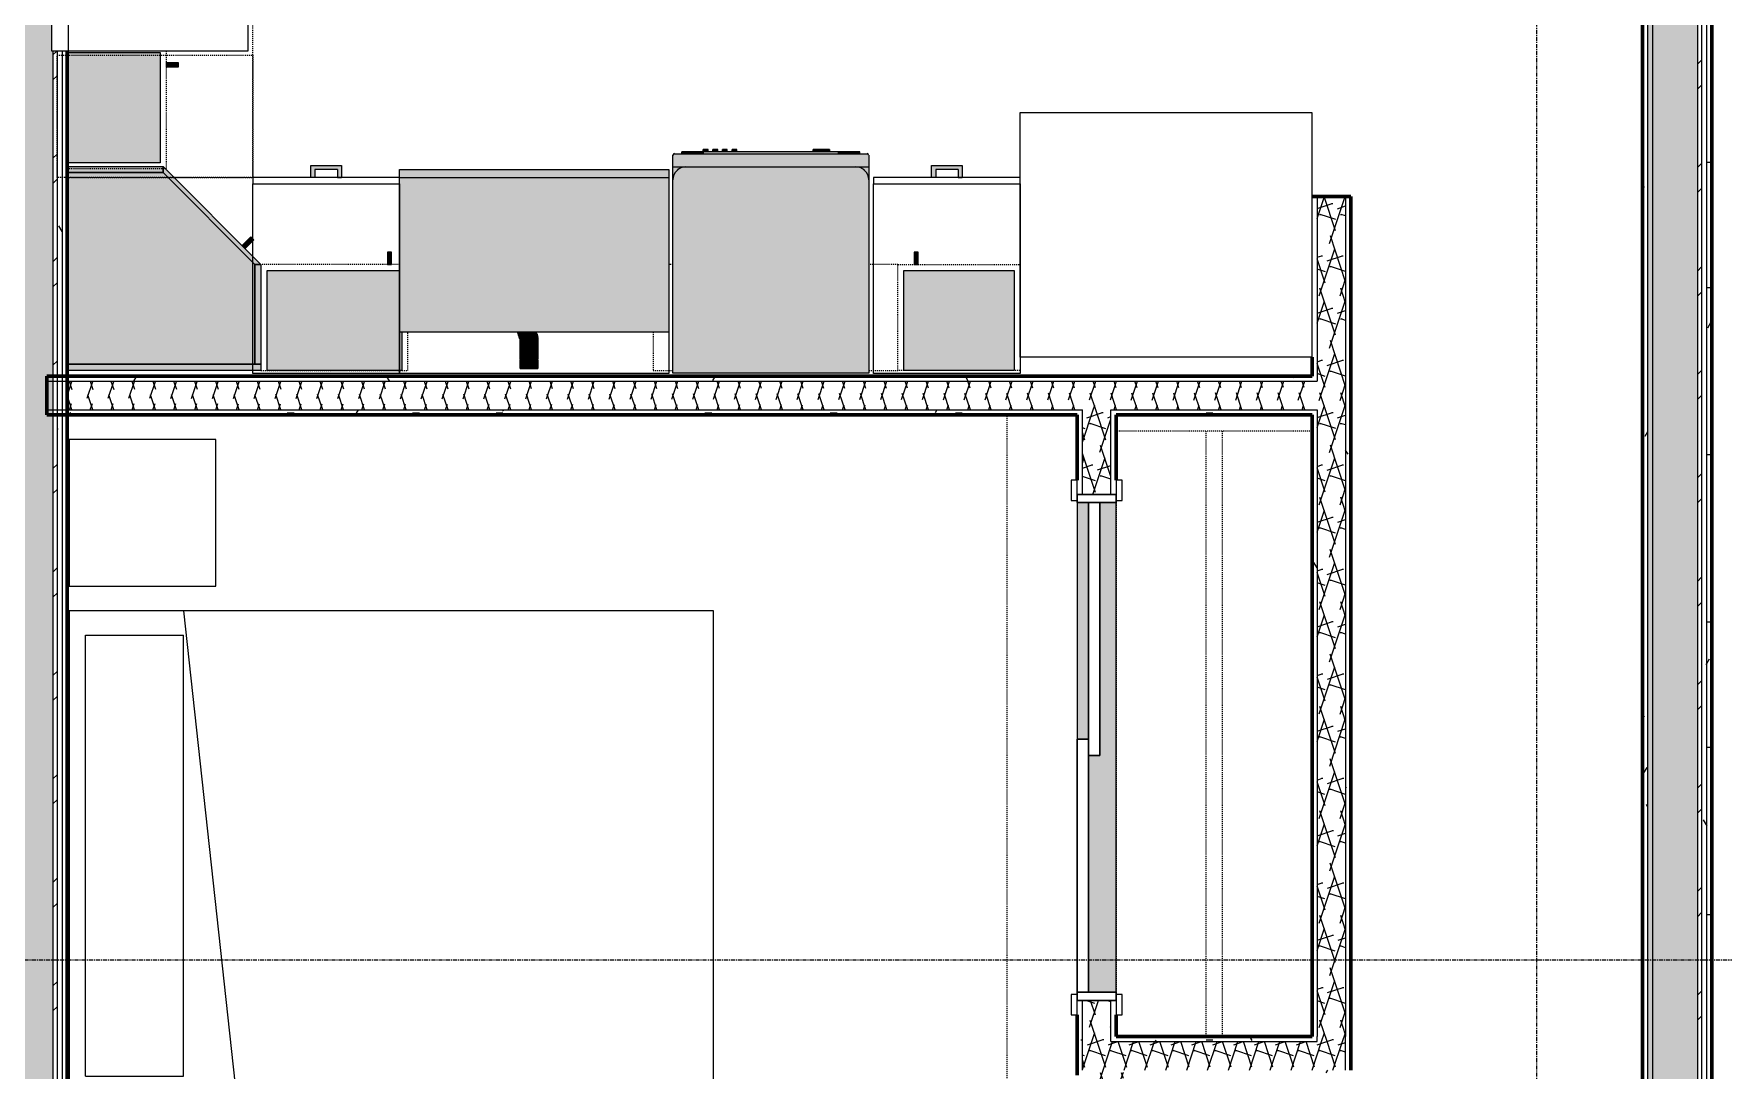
# Model space of a CAD drawing. Header units: inches. Extents: x -4169 to -1846, y 9706 to 12377.
# Drawn here: x -3338.6 to -3131.5, y 11833.7 to 11960.7 of the extents above; entities that cross this region are included whole.
import ezdxf

# ---------------------------------------------------------------- set-up
doc = ezdxf.new("R2010")
doc.units = ezdxf.units.IN
doc.header["$MEASUREMENT"] = 0
doc.linetypes.add('Dash', pattern=[0.25, 0.125, -0.125])
doc.linetypes.add('Grid Line 1_2_', pattern=[0.875, 0.5, -0.125, 0.125, -0.125])
for name, color, linetype, lineweight in [('0-1', 7, 'Continuous', 5), ('0-2', 50, 'Continuous', 18), ('A-DOOR-1', 250, 'Continuous', 9), ('A-DOOR-2', 90, 'Continuous', 30), ('A-DOOR-FRAM-1', 90, 'Continuous', 30), ('A-GENM-1', 11, 'Continuous', 9), ('A-GENM-2', 250, 'Continuous', 9), ('A-WALL', 113, 'Continuous', 18), ('A-WALL-1', 8, 'Continuous', 5), ('A-WALL-4', 10, 'Continuous', 60), ('A-WALL-5', 50, 'Continuous', 18), ('A-WALL-PATT-1', 250, 'Continuous', 9), ('A-WALL-PATT-2', 253, 'Continuous', 9), ('A-WALL-PATT-4', 111, 'Continuous', 9), ('I-FURN-1', 250, 'Continuous', 9), ('I-FURN-HDLN-1', 250, 'Dash', 9), ('I-WALL-2', 2, 'Continuous', 5), ('I-WALL-3', 2, 'Continuous', 60), ('P-SANR-FIXT-2', 250, 'Continuous', 9), ('P-SANR-FIXT-3', 55, 'Continuous', 9), ('Q-CASE', 31, 'Continuous', 9), ('Q-CASE-1', 9, 'Continuous', 9), ('Q-CASE-3', 250, 'Continuous', 9), ('Q-CASE-4', 250, 'Dash', 9), ('Q-CASE-5', 254, 'Continuous', 9), ('Q-CASE-HDLN-1', 250, 'Dash', 9), ('Q-SPCQ-1', 250, 'Continuous', 9), ('Q-SPCQ-2', 55, 'Continuous', 9), ('S-GRID-1', 1, 'Grid Line 1_2_', 9)]:
    doc.layers.add(name, color=color, linetype=linetype, lineweight=lineweight)
pattern_1 = [(161.57, (0.32, 0.32), (-2.560496185, -0.000537386), [0, -18.214, 2.022, 0]), (18.43, (-0.32, 0.32), (-2.560496185, 0.000537386), [0, -18.214, 2.022, 0]), (108.43, (0.32, 0.32), (1.27922091, -6.400876726), [6.07, -14.166]), (71.57, (-0.32, 0.32), (1.27922091, 6.400876726), [6.07, -14.166])]
pattern_2 = [(0, (0, 0), (20.48, 5.12), [0.845, -14.515, 0.845, -14.515, -81.92]), (0, (0, 0), (20.48, 5.12), [-30.72, 0.845, -29.875, 0.845, -14.515, -35.84]), (0, (0, 0), (20.48, 5.12), [-76.8, 0.845, -9.395, 0.845, -24.755]), (120, (7.68, 2.56), (-14.67405, 15.1762003), [0.845, -14.515, 0.845, -14.515, -81.92]), (120, (7.68, 2.56), (-14.67405, 15.1762003), [-30.72, 0.845, -29.875, 0.845, -14.515, -35.84]), (120, (7.68, 2.56), (-14.67405, 15.1762003), [-76.8, 0.845, -9.395, 0.845, -24.755]), (240, (10.24, 12.8), (-5.80595, -20.2962003), [0.845, -14.515, 0.845, -14.515, -81.92]), (240, (10.24, 12.8), (-5.80595, -20.2962003), [-30.72, 0.845, -29.875, 0.845, -14.515, -35.84]), (240, (10.24, 12.8), (-5.80595, -20.2962003), [-76.8, 0.845, -9.395, 0.845, -24.755])]
pattern_3 = [(45, (0, 0), (-6.335677, 6.335677), []), (45, (0, 9.6), (-6.335677, 6.335677), [])]

# ---------------------------------------------------------------- blocks, each defined once
blk = doc.blocks.new('SLIDING - FLUSH - 5-0 x 6-8-2636081-ENLARGED RCP - 2ND FLOOR PLAN')
at = {"layer": 'A-DOOR-1'}
for p, q in [((-30.25, 3), (-32.75, 3)), ((-32.75, 3), (-32.75, 2.25)), ((-32.75, 2.25), (-30.25, 2.25)), ((-30.25, 2.25), (-30.25, 3)), ((32.75, 3), (30.25, 3)), ((30.25, 3), (30.25, 2.25)), ((30.25, 2.25), (32.75, 2.25)), ((32.75, 2.25), (32.75, 3)), ((-30.25, -2.5), (-32.75, -2.5)), ((-32.75, -2.5), (-32.75, -3.25)), ((-32.75, -3.25), (-30.25, -3.25)), ((-30.25, -3.25), (-30.25, -2.5)), ((32.75, -2.5), (30.25, -2.5)), ((30.25, -2.5), (30.25, -3.25)), ((30.25, -3.25), (32.75, -3.25)), ((32.75, -3.25), (32.75, -2.5))]:
    blk.add_line(p, q, dxfattribs=at)
at = {"layer": 'A-DOOR-2'}
for p, q in [((1, 2.25), (-30, 2.25)), ((-30, 2.25), (-30, 0.88)), ((1, 0.88), (1, 2.25)), ((-30, 0.88), (1, 0.88)), ((30, 0.88), (-1, 0.88)), ((-1, 0.88), (-1, -0.5)), ((30, -0.5), (30, 0.88)), ((-1, -0.5), (30, -0.5))]:
    blk.add_line(p, q, dxfattribs=at)
at = {"layer": 'A-DOOR-FRAM-1'}
for p, q in [((-30, 2.25), (-31, 2.25)), ((-31, 2.25), (-31, -2.5)), ((-30, -2.5), (-30, 2.25)), ((30, 2.25), (30, -2.5)), ((31, 2.25), (30, 2.25)), ((31, -2.5), (31, 2.25)), ((-31, -2.5), (-30, -2.5)), ((30, -2.5), (31, -2.5))]:
    blk.add_line(p, q, dxfattribs=at)
blk = doc.blocks.new('Refrigerator_-_Side-by-Side_6047 - 36_ X 30_-1372843-ENLARGED RCP - 2ND FLOOR PLAN')
at = {"layer": 'Q-SPCQ-1'}
for p, q in [((-17.88, 15.58), (17.87, 15.58)), ((-17.88, -14.42), (-17.88, 15.58)), ((17.87, 15.58), (17.87, -14.42)), ((17.87, -14.42), (-17.88, -14.42))]:
    blk.add_line(p, q, dxfattribs=at)
blk = doc.blocks.new('Range - 24_ x 30_-2553768-ENLARGED RCP - 2ND FLOOR PLAN')
at = {"layer": 'Q-SPCQ-1'}
for p, q in [((0, 0), (30, 0)), ((0, -24), (0, 0)), ((30, 0), (30, -24)), ((0, -22), (30, -22)), ((30, -24), (0, -24))]:
    blk.add_line(p, q, dxfattribs=at)
for centre, radius, start, end in [((6.5, -6), 3.5, 360, 180), ((23.5, -6), 3, 0, 180), ((6.5, -6), 3.5, 180, 0), ((23.5, -6), 3, 180, 0), ((6.5, -16), 4.5, 0, 180), ((23.5, -16), 3, 360, 180), ((6.5, -16), 4.5, 180, 0), ((23.5, -16), 3, 180, 0)]:
    blk.add_arc(centre, radius, start, end, dxfattribs=at)
blk = doc.blocks.new('Dishwasher_15404 - 34_ counter-V24-ENLARGED RCP - 2ND FLOOR PLAN')
at = {"layer": 'Q-SPCQ-2'}
for points in [[(0, 24), (0, 0), (23.68, 0), (24.08, 0.05), (24.46, 0.21), (24.83, 0.52), (25.04, 0.79), (25.2, 1.17), (25.25, 1.57), (25.25, 22.43), (25.17, 22.9), (24.98, 23.29), (24.74, 23.58), (24.46, 23.79), (24.08, 23.95), (23.68, 24), (19.12, 24)], [(25.25, 0), (26.73, 0.01), (26.82, 0.06), (26.87, 0.2), (26.85, 23.86), (26.82, 23.94), (26.68, 24), (25.25, 24), (25.25, 0.04)], [(26.87, 21.39), (27.12, 21.39), (27.12, 22.91), (26.87, 22.91)], [(26.87, 21.39), (26.87, 20.19), (27.12, 20.19), (27.12, 21.39)], [(26.87, 3.81), (27.12, 3.81), (27.12, 20.19), (26.87, 20.19), (26.87, 8.48)], [(27.12, 20.28), (27.12, 19.69), (27.37, 19.69), (27.37, 20.28)], [(27.12, 18.51), (27.37, 18.51), (27.37, 19.1), (27.12, 19.1)], [(27.12, 17.33), (27.37, 17.33), (27.37, 17.92), (27.12, 17.92)], [(27.12, 16.15), (27.37, 16.15), (27.37, 16.74), (27.12, 16.74)], [(27.12, 5.81), (27.37, 5.81), (27.37, 6.79), (27.12, 6.79), (27.12, 6.06)], [(27.12, 5.55), (27.12, 4.82), (27.37, 4.82), (27.37, 5.81), (27.12, 5.81)], [(26.87, 3.56), (26.87, 2.61), (27.12, 2.61), (27.12, 3.81), (26.87, 3.81)], [(26.87, 1.09), (27.12, 1.09), (27.12, 2.61), (26.87, 2.61)]]:
    blk.add_hatch(color=256, dxfattribs=at).paths.add_polyline_path(points, flags=0)
h = blk.add_hatch(color=256, dxfattribs=at)
h.paths.add_polyline_path([(23.68, 0), (25.25, 0), (25.25, 1.57), (25.2, 1.17), (24.96, 0.67), (24.74, 0.42), (24.46, 0.21), (23.98, 0.04)], flags=0)
h.paths.add_polyline_path([(23.68, 24), (24.08, 23.95), (24.46, 23.79), (24.83, 23.48), (25.04, 23.21), (25.22, 22.75), (25.25, 22.69), (25.25, 24), (23.95, 24)], flags=0)
h = blk.add_hatch(color=256, dxfattribs=at)
h.paths.add_polyline_path([(25.07, 0.85), (25.12, 0.95), (25.08, 0.9)], flags=0)
h.paths.add_polyline_path([(25.2, 1.2), (25.22, 1.25), (25.2, 1.23)], flags=0)
at = {"layer": 'Q-SPCQ-1'}
for p, q in [((0, 24), (23.68, 24)), ((0, 0), (0, 24)), ((23.68, 24), (25.25, 24)), ((25.25, 24), (26.68, 24)), ((25.25, 24), (25.25, 22.43)), ((26.87, 23.8), (26.87, 0.2)), ((26.87, 22.91), (27.12, 22.91)), ((27.12, 21.39), (27.12, 22.91)), ((25.25, 22.43), (25.25, 1.57)), ((27.12, 20.19), (27.12, 21.39)), ((27.12, 20.28), (27.37, 20.28)), ((27.12, 3.81), (27.12, 20.19)), ((27.12, 19.69), (27.37, 19.69)), ((27.12, 19.1), (27.37, 19.1)), ((27.37, 19.69), (27.37, 20.28)), ((27.37, 18.51), (27.37, 19.1)), ((27.12, 18.51), (27.37, 18.51)), ((27.12, 17.92), (27.37, 17.92)), ((27.12, 17.33), (27.37, 17.33)), ((27.12, 16.74), (27.37, 16.74)), ((27.37, 17.33), (27.37, 17.92)), ((27.37, 16.15), (27.37, 16.74)), ((27.12, 16.15), (27.37, 16.15)), ((27.12, 6.79), (27.37, 6.79)), ((27.37, 5.81), (27.37, 6.79)), ((27.37, 4.82), (27.12, 4.82)), ((27.37, 4.82), (27.37, 5.81)), ((27.12, 2.61), (27.12, 3.81)), ((27.12, 1.09), (27.12, 2.61)), ((23.68, 0), (0, 0)), ((25.25, 1.57), (25.25, 0)), ((26.87, 1.09), (27.12, 1.09)), ((25.25, 0), (23.68, 0)), ((26.68, 0), (25.25, 0))]:
    blk.add_line(p, q, dxfattribs=at)
for centre, radius, start, end in [((23.68, 22.43), 1.57, 360, 90), ((23.68, 22.43), 1.57, 32.077, 42.3359), ((23.68, 22.43), 1.57, 17.8182, 27.5266), ((23.68, 22.43), 1.57, 360, 13.6425), ((26.68, 23.8), 0.197, 360, 90), ((23.68, 1.57), 1.57, 270, 360), ((23.68, 1.57), 1.57, 317.6641, 327.923), ((23.68, 1.57), 1.57, 332.4734, 342.1818), ((23.68, 1.57), 1.57, 346.3575, 360), ((26.68, 0.2), 0.197, 270, 360), ((26.68, 0.2), 0.197, 285, 300), ((26.68, 0.2), 0.197, 315, 345)]:
    blk.add_arc(centre, radius, start, end, dxfattribs=at)
blk = doc.blocks.new('OD_CW_Countertop - OD_CW_Countertop-2380624-ENLARGED RCP - 2ND FLOOR PLAN')
at = {"layer": 'Q-CASE-HDLN-1'}
for p, q in [((0.74, 22.75), (0.74, 0)), ((0.74, 0), (56.86, 0)), ((57.36, 0), (60.11, 0)), ((60.61, 0), (79.36, 0)), ((79.86, 0), (82.61, 0)), ((83.11, 0), (100.36, 0)), ((100.86, 0), (103.61, 0)), ((104.11, 0), (119.86, 0)), ((120.36, 0), (123.11, 0)), ((123.61, 0), (131.08, 0))]:
    blk.add_line(p, q, dxfattribs=at)
blk = doc.blocks.new('OD_CW_Closet - OD_CW_Closet-2508933-ENLARGED RCP - 2ND FLOOR PLAN')
at = {"layer": 'Q-CASE-HDLN-1'}
for p, q in [((0.74, 24), (0.74, 0)), ((0.74, 13), (74.9, 13)), ((0.74, 11), (74.9, 11)), ((0.74, 0), (6.74, 0)), ((9.24, 0), (69.74, 0)), ((72.24, 0), (74.9, 0))]:
    blk.add_line(p, q, dxfattribs=at)
blk = doc.blocks.new('Bed-Standard - Queen 60_ x 79_-1242961-ENLARGED RCP - 2ND FLOOR PLAN')
at = {"layer": 'I-FURN-1'}
for p, q in [((40.69, 37.7), (-19.31, 37.7)), ((-19.31, 37.7), (-19.31, -41.3)), ((40.69, -41.3), (40.69, 37.7)), ((-16.31, 35.7), (-16.31, 23.7)), ((-16.31, 35.7), (37.69, 35.7)), ((37.69, 35.7), (37.69, 23.7)), ((40.69, 23.7), (-19.31, 17.13)), ((-16.31, 23.7), (37.69, 23.7)), ((-19.31, -41.3), (40.69, -41.3))]:
    blk.add_line(p, q, dxfattribs=at)
at = {"layer": 'I-FURN-HDLN-1'}
for p, q in [((-55.31, 37.7), (-55.31, -77.3)), ((64.69, -77.3), (64.69, 37.7)), ((-55.31, -77.3), (64.69, -77.3))]:
    blk.add_line(p, q, dxfattribs=at)
blk = doc.blocks.new('Table-Night Stand - 18_ x 18_ x 24_-1352623-ENLARGED RCP - 2ND FLOOR PLAN')
at = {"layer": 'I-FURN-1'}
for p, q in [((18.15, 18), (0.15, 18)), ((0.15, 18), (0.15, 0)), ((18.15, 0), (18.15, 18)), ((0.15, 0), (18.15, 0))]:
    blk.add_line(p, q, dxfattribs=at)
blk = doc.blocks.new('Base Cabinet-Single Door - 15_-2378245-ENLARGED RCP - 2ND FLOOR PLAN')
at = {"layer": 'Q-CASE-4'}
for p, q in [((-6.76, -24), (-6.76, 0)), ((-6.76, 0), (8.24, 0)), ((8.24, 0), (8.24, -24)), ((8.24, -24), (-6.76, -24))]:
    blk.add_line(p, q, dxfattribs=at)
blk = doc.blocks.new('Base Cabinet 4 Drawer 254 - Base Cabinet 4 Drawer 254 18_-2556185-ENLARGED RCP - 2ND FLOOR PLAN')
at = {"layer": 'Q-CASE-5'}
blk.add_hatch(color=256, dxfattribs=at).paths.add_polyline_path([(2.61, -25.5), (2.61, -24), (2.11, -24), (2.11, -25), (-0.64, -25), (-0.64, -24), (-1.14, -24), (-1.14, -25.5)], flags=0)
at = {"layer": 'Q-CASE-3'}
for p, q in [((-8.26, -23.25), (-8.26, 0)), ((-8.26, 0), (9.74, 0)), ((9.74, 0), (9.74, -23.25)), ((-8.26, -23.25), (-8.26, -24)), ((9.74, -23.25), (-8.26, -23.25)), ((-8.26, -24), (9.74, -24)), ((-0.64, -24), (-1.14, -24)), ((-1.14, -25.5), (-1.14, -24)), ((-0.64, -25), (-0.64, -24)), ((2.11, -25), (2.11, -24)), ((2.11, -24), (2.61, -24)), ((2.61, -24), (2.61, -25.5)), ((9.74, -24), (9.74, -23.25)), ((2.61, -25.5), (-1.14, -25.5)), ((-0.64, -25), (2.11, -25))]:
    blk.add_line(p, q, dxfattribs=at)
blk = doc.blocks.new('Vanity Cabinet-Double Door - 33_-2164608-ENLARGED RCP - 2ND FLOOR PLAN')
at = {"layer": 'Q-CASE-3'}
for p, q in [((-15.76, -24), (-15.76, 0)), ((-15.76, 0), (17.24, 0)), ((17.24, 0), (17.24, -24)), ((17.24, -24), (-15.76, -24))]:
    blk.add_line(p, q, dxfattribs=at)
blk = doc.blocks.new('Base Cabinet 3 Drawer 230 - Base Cabinet 3 Drawer 230 18_-2554959-ENLARGED RCP - 2ND FLOOR PLAN')
at = {"layer": 'Q-CASE-5'}
blk.add_hatch(color=256, dxfattribs=at).paths.add_polyline_path([(-1.14, -24), (-1.14, -25.5), (2.61, -25.5), (2.61, -24), (2.11, -24), (2.11, -25), (-0.64, -25), (-0.64, -24)], flags=0)
at = {"layer": 'Q-CASE-3'}
for p, q in [((-8.26, -23.25), (-8.26, 0)), ((-8.26, 0), (9.74, 0)), ((9.74, 0), (9.74, -23.25)), ((-8.26, -23.25), (-8.26, -24)), ((9.74, -23.25), (-8.26, -23.25)), ((-8.26, -24), (9.74, -24)), ((-0.64, -24), (-1.14, -24)), ((-1.14, -25.5), (-1.14, -24)), ((-0.64, -25), (-0.64, -24)), ((2.11, -25), (2.11, -24)), ((2.11, -24), (2.61, -24)), ((2.61, -24), (2.61, -25.5)), ((9.74, -24), (9.74, -23.25)), ((2.61, -25.5), (-1.14, -25.5)), ((-0.64, -25), (2.11, -25))]:
    blk.add_line(p, q, dxfattribs=at)
blk = doc.blocks.new('308 - 308 x 24_-2590480-ENLARGED RCP - 2ND FLOOR PLAN')
at = {"layer": 'Q-CASE'}
blk.add_hatch(color=256, dxfattribs=at).paths.add_polyline_path([(0, -25.19), (0, -24.44), (-11.25, -13.19), (-12, -13.19), (-0.75, -24.44)], flags=0)
at = {"layer": 'Q-CASE-1'}
for points in [[(-6.17, -0.94), (11.75, -0.94), (11.75, -0.19), (-12, -0.19), (-12, -0.94), (-11.25, -0.94)], [(-11.25, -13.19), (-11.25, -0.94), (-12, -0.94), (-12, -13.19)], [(0, -24.44), (11.75, -24.44), (11.75, -0.94), (-11.25, -0.94), (-11.25, -13.19), (-6.17, -18.27)], [(0.75, -25.19), (11.75, -25.19), (11.75, -24.44), (0, -24.44), (0, -25.19), (0.38, -25.19)]]:
    blk.add_hatch(color=256, dxfattribs=at).paths.add_polyline_path(points, flags=0)
at = {"layer": 'Q-CASE-5'}
blk.add_hatch(color=256, dxfattribs=at).paths.add_polyline_path([(-10.76, -16.55), (-9.7, -15.49), (-10.05, -15.14), (-11.11, -16.2)], flags=0)
at = {"layer": 'Q-CASE'}
for p, q in [((0, -25.19), (-12, -13.19)), ((-12, -13.19), (-11.25, -13.19)), ((-11.25, -13.19), (0, -24.44)), ((0, -24.44), (0, -25.19))]:
    blk.add_line(p, q, dxfattribs=at)
at = {"layer": 'Q-CASE-3'}
for p, q in [((-12, -0.94), (-12, -0.19)), ((-12, -0.19), (11.75, -0.19)), ((-12, -13.19), (-12, -0.94)), ((-12, -0.94), (-11.25, -0.94)), ((11.75, -0.94), (-12, -0.94)), ((-11.25, -13.19), (-11.25, -0.94)), ((-11.25, -0.94), (11.75, -0.94)), ((-11.25, -0.94), (-11.25, -13.19)), ((-11.25, -13.19), (-12, -13.19)), ((0, -24.44), (-11.25, -13.19)), ((-10.05, -15.14), (-11.11, -16.2)), ((-11.11, -16.2), (-10.76, -16.55)), ((-10.76, -16.55), (-9.7, -15.49)), ((11.75, -24.44), (0, -24.44)), ((0, -25.19), (0, -24.44)), ((0, -24.44), (11.75, -24.44)), ((11.75, -25.19), (0, -25.19))]:
    blk.add_line(p, q, dxfattribs=at)
blk = doc.blocks.new('300 Series Wall Hung Cabinet_302 - 30_ X 24_-V22-ENLARGED RCP - 2ND FLOOR PLAN')
at = {"layer": 'Q-CASE-4'}
for p, q in [((-11.43, -0.19), (-15, -0.19)), ((-15, -0.19), (-15, -13.19)), ((15, -0.19), (12.57, -0.19)), ((15, -4.87), (15, -0.19)), ((-15, -13.19), (-11.43, -13.19)), ((12.57, -13.19), (13.07, -13.19))]:
    blk.add_line(p, q, dxfattribs=at)
blk = doc.blocks.new('300 Series Wall Hung Cabinet_301 - 18_ x 24_-2590482-ENLARGED RCP - 2ND FLOOR PLAN')
at = {"layer": 'Q-CASE-1'}
for points in [[(8.25, -12.44), (8.25, -0.19), (-8.25, -0.19), (-8.25, -4.87), (-8, -4.87), (-8, -12.44)], [(-6.51, -14.69), (-6.51, -13.19), (-7, -13.19), (-7, -14.69)]]:
    blk.add_hatch(color=256, dxfattribs=at).paths.add_polyline_path(points, flags=0)
at = {"layer": 'Q-CASE-3'}
for p, q in [((-8.25, -4.87), (-8.25, -0.19)), ((-8.25, -0.19), (8.25, -0.19)), ((8.25, -0.19), (8.25, -12.44)), ((8.25, -12.44), (-8, -12.44)), ((-6.51, -13.19), (-7, -13.19)), ((-7, -13.19), (-7, -14.69)), ((-6.51, -14.69), (-6.51, -13.19)), ((-7, -14.69), (-6.51, -14.69))]:
    blk.add_line(p, q, dxfattribs=at)
at = {"layer": 'Q-CASE-4'}
for p, q in [((9, -0.19), (-9, -0.19)), ((-9, -0.19), (-9, -4.87)), ((9, -13.19), (9, -0.19)), ((-8, -13.19), (9, -13.19))]:
    blk.add_line(p, q, dxfattribs=at)
blk = doc.blocks.new('300 Series Wall Hung Cabinet_301 - 15_ x 24_-2590483-ENLARGED RCP - 2ND FLOOR PLAN')
at = {"layer": 'Q-CASE-1'}
for points in [[(-5.5, 13.19), (-5.01, 13.19), (-5.01, 14.69), (-5.5, 14.69)], [(-6.75, 1.06), (6.75, 1.06), (6.75, 12.44), (-6.75, 12.44)]]:
    blk.add_hatch(color=256, dxfattribs=at).paths.add_polyline_path(points, flags=0)
at = {"layer": 'Q-CASE-3'}
for p, q in [((-5.01, 14.69), (-5.5, 14.69)), ((-5.5, 14.69), (-5.5, 13.19)), ((-5.01, 13.19), (-5.01, 14.69)), ((-6.75, 1.06), (-6.75, 12.44)), ((-6.75, 12.44), (6.75, 12.44)), ((-5.5, 13.19), (-5.01, 13.19)), ((6.75, 12.44), (6.75, 1.06))]:
    blk.add_line(p, q, dxfattribs=at)
at = {"layer": 'Q-CASE-4'}
for p, q in [((-6.94, 13.19), (7.5, 13.19)), ((7.5, 13.19), (7.5, 1.06))]:
    blk.add_line(p, q, dxfattribs=at)
blk = doc.blocks.new('kitchen_faucet_14143 - kitchen_faucet_14143-V45-ENLARGED RCP - 2ND FLOOR PLAN')
at = {"layer": 'A-GENM-1'}
for points in [[(1.08, 0), (1.05, 0.28), (0.94, 0.54), (0.77, 0.77), (0.54, 0.94), (0.28, 1.05), (-0.05, 1.08), (-0.28, 1.05), (-0.54, 0.94), (-0.83, 0.68), (-0.97, 0.46), (-1.01, 0.3), (-0.98, -0.44), (-0.89, -0.6), (-0.68, -0.83), (-0.54, -0.94), (-0.2, -1.06), (0, -1.08), (0.28, -1.05), (0.58, -0.91), (0.77, -0.77), (0.94, -0.54), (1.05, -0.28), (1.07, -0.07)], [(-0.41, 1.03), (-0.47, 1), (-0.95, 0.59), (-0.93, 0.62), (-0.88, 0.66), (-0.41, 1.03)], [(-0.36, 1.03), (-0.37, 1.03), (-0.36, 1.03)], [(-0.33, 1.03), (-0.36, 1.03), (-0.34, 1.03)], [(2.26, 0.54), (2.26, 1.08), (0, 1.08), (0.32, 1.03), (0.6, 0.89), (0.83, 0.68), (0.97, 0.46), (1.05, 0.28), (1.07, -0.07), (1.05, -0.28), (0.87, -0.63), (0.7, -0.82), (0.49, -0.96), (0.25, -1.05), (0.19, -1.08), (2.26, -1.08), (2.26, 0.28)], [(2.34, 1.02), (2.26, 1.01), (2.26, -1.02), (2.34, -1.02), (2.34, 0.99)], [(3.44, 0.77), (3.44, 1.08), (2.34, 1.08), (2.34, -1.08), (3.44, -1.08), (3.44, 0.54)], [(-0.52, -1.03), (-0.72, -0.9), (-0.84, -0.79), (-1.01, -0.64), (-0.99, -0.78), (-0.65, -1.03), (-0.52, -1.03)], [(-0.21, -1.05), (-0.6, -1.03), (-0.93, -1.02), (-1.01, -0.96), (-0.98, -1.21), (-0.39, -1.21), (-0.24, -1.08)], [(-0.53, -1.21), (-1.01, -1.22), (-0.98, -1.33), (-0.67, -1.33), (-0.6, -1.27)], [(-0.79, -0.96), (-0.83, -0.91), (-0.99, -0.82), (-0.92, -0.88), (-0.8, -0.96)], [(-0.75, -0.98), (-0.86, -0.92), (-0.9, -0.92), (-0.97, -0.99), (-0.9, -1.02), (-0.77, -1.01), (-0.76, -0.99)], [(-0.8, -0.75), (-0.95, -0.62), (-0.92, -0.66), (-0.81, -0.75)], [(-0.89, -0.9), (-0.91, -0.89), (-0.9, -0.92)], [(-0.63, -0.96), (-0.68, -0.9), (-0.82, -0.82), (-0.71, -0.9), (-0.63, -0.96)], [(-0.57, -0.96), (-0.6, -0.93), (-0.77, -0.79), (-0.61, -0.94), (-0.58, -0.96)], [(-0.55, -0.96), (-0.61, -0.9), (-0.73, -0.81), (-0.56, -0.96), (-0.55, -0.96)]]:
    blk.add_hatch(color=256, dxfattribs=at).paths.add_polyline_path(points, flags=0)
h = blk.add_hatch(color=256, dxfattribs=at)
h.paths.add_polyline_path([(-0.8, 0.82), (-0.7, 0.88), (-0.79, 0.82)], flags=0)
h.paths.add_polyline_path([(-0.52, 1.03), (-0.68, 1.03), (-1.01, 0.76), (-0.99, 0.64), (-0.52, 1.03)], flags=0)
h = blk.add_hatch(color=256, dxfattribs=at)
h.paths.add_polyline_path([(-0.74, 0.82), (-0.67, 0.87), (-0.73, 0.83)], flags=0)
h.paths.add_polyline_path([(-0.46, 1.03), (-0.54, 1.01), (-1.01, 0.59), (-0.96, 0.61), (-0.92, 0.66), (-0.47, 1.02)], flags=0)
h = blk.add_hatch(color=256, dxfattribs=at)
h.paths.add_polyline_path([(-0.9, 0.85), (-0.95, 0.83), (-0.92, 0.84)], flags=0)
h.paths.add_polyline_path([(-0.93, 0.85), (-1.01, 0.83), (-0.98, 0.8), (-0.93, 0.85)], flags=0)
h = blk.add_hatch(color=256, dxfattribs=at)
h.paths.add_polyline_path([(-0.9, 0.59), (-1.01, 0.57), (-0.98, 0.43), (-0.91, 0.57)], flags=0)
h.paths.add_polyline_path([(-0.9, -0.59), (-0.98, -0.44), (-1.01, -0.44), (-0.99, -0.59), (-0.93, -0.59)], flags=0)
h = blk.add_hatch(color=256, dxfattribs=at)
h.paths.add_polyline_path([(-0.44, 1.03), (-0.49, 1.01), (-0.44, 1.03)], flags=0)
h.paths.add_polyline_path([(-0.72, 0.82), (-0.96, 0.59), (-0.94, 0.62), (-0.92, 0.65), (-0.74, 0.8)], flags=0)
h = blk.add_hatch(color=256, dxfattribs=at)
h.paths.add_polyline_path([(-0.37, 1.03), (-0.43, 1.01), (-0.38, 1.03)], flags=0)
h.paths.add_polyline_path([(-0.78, 0.74), (-0.93, 0.59), (-0.89, 0.61), (-0.87, 0.65), (-0.8, 0.72)], flags=0)
h = blk.add_hatch(color=256, dxfattribs=at)
h.paths.add_polyline_path([(-0.46, -1.03), (-0.66, -0.91), (-0.47, -1.03)], flags=0)
h.paths.add_polyline_path([(-0.75, -0.84), (-1, -0.59), (-1, -0.62), (-0.97, -0.66), (-0.76, -0.83)], flags=0)
h = blk.add_hatch(color=256, dxfattribs=at)
h.paths.add_polyline_path([(-0.41, -1.03), (-0.52, -0.95), (-0.49, -0.99), (-0.42, -1.03)], flags=0)
h.paths.add_polyline_path([(-0.76, -0.78), (-0.94, -0.62), (-0.9, -0.66), (-0.77, -0.76)], flags=0)
h = blk.add_hatch(color=256, dxfattribs=at)
h.paths.add_polyline_path([(-0.37, -1.03), (-0.43, -1.01), (-0.37, -1.03)], flags=0)
h.paths.add_polyline_path([(-0.78, -0.74), (-0.93, -0.6), (-0.88, -0.66), (-0.79, -0.74)], flags=0)
at = {"layer": 'A-GENM-2'}
for p, q in [((-0.99, 0.82), (-0.91, 0.84)), ((-0.99, 0.59), (-0.9, 0.59)), ((-0.97, 0.59), (-0.93, 0.64)), ((-0.96, 0.59), (-0.92, 0.63)), ((-0.41, 1.03), (-0.22, 1.08)), ((-0.39, 1.08), (-0.27, 1.05)), ((-0.36, 1.03), (-0.17, 1.08)), ((-0.35, 1.03), (-0.15, 1.08)), ((-0.34, 1.03), (-0.14, 1.08)), ((-0.22, 1.08), (-0.15, 1.06)), ((-0.2, 1.06), (-0.1, 1.08)), ((-0.17, 1.08), (-0.12, 1.07)), ((-0.15, 1.08), (-0.11, 1.07)), ((-0.14, 1.08), (-0.1, 1.07)), ((-0.11, 1.07), (-0.06, 1.08)), ((-0.1, 1.08), (-0.07, 1.07)), ((-0.09, 1.07), (-0.04, 1.08)), ((-0.06, 1.08), (-0.05, 1.08)), ((0, 1.08), (2.26, 1.08)), ((2.26, -1.08), (2.26, 1.08)), ((2.26, 1.02), (2.34, 1.02)), ((2.34, 1.08), (3.44, 1.08)), ((2.34, 1.08), (2.34, -1.08)), ((3.44, -1.08), (3.44, 1.08)), ((-0.69, -1.26), (-1.01, -1.16)), ((-0.93, -1.38), (-1.01, -1.35)), ((-0.9, -0.59), (-0.99, -0.59)), ((-0.99, -0.98), (-0.92, -0.87)), ((-0.78, -1.02), (-0.75, -0.98)), ((-0.69, -1.06), (-0.59, -1.03)), ((-0.63, -0.88), (-0.65, -0.86)), ((-0.63, -0.88), (-0.65, -0.86)), ((-0.63, -0.88), (-0.65, -0.86)), ((-0.63, -0.88), (-0.65, -0.86)), ((-0.63, -0.88), (-0.65, -0.86)), ((-0.63, -0.88), (-0.65, -0.86)), ((-0.26, -1.05), (-0.39, -1.08)), ((-0.22, -1.08), (-0.36, -1.04)), ((-0.17, -1.08), (-0.34, -1.03)), ((-0.15, -1.08), (-0.26, -1.05)), ((-0.14, -1.08), (-0.24, -1.05)), ((-0.15, -1.06), (-0.22, -1.08)), ((-0.1, -1.08), (-0.17, -1.06)), ((-0.11, -1.07), (-0.17, -1.08)), ((-0.1, -1.07), (-0.15, -1.08)), ((-0.09, -1.07), (-0.14, -1.08)), ((-0.08, -1.08), (-0.11, -1.07)), ((-0.08, -1.08), (-0.11, -1.07)), ((-0.08, -1.08), (-0.11, -1.07)), ((-0.08, -1.08), (-0.11, -1.07)), ((-0.08, -1.08), (-0.11, -1.07)), ((-0.08, -1.08), (-0.11, -1.07)), ((-0.06, -1.07), (-0.1, -1.08)), ((-0.06, -1.08), (-0.1, -1.07)), ((-0.05, -1.08), (-0.06, -1.08)), ((-0.04, -1.08), (-0.05, -1.08)), ((2.26, -1.08), (0, -1.08)), ((2.34, -1.02), (2.26, -1.02)), ((3.44, -1.08), (2.34, -1.08))]:
    blk.add_line(p, q, dxfattribs=at)
at = {"layer": 'A-GENM-2', "flags": 128}
for points in [[(-0.99, 0.8), (-0.84, 0.96), (-0.39, 1.08)], [(-0.99, 0.63), (-0.67, 0.96), (-0.49, 1.01)], [(-0.94, 0.59), (-0.57, 0.96), (-0.41, 1)], [(-0.92, 0.65), (-0.61, 0.96), (-0.48, 1)], [(-0.89, 0.66), (-0.59, 0.96), (-0.45, 1)], [(-0.68, 0.88), (-0.6, 0.96), (-0.52, 0.98)], [(-0.59, 0.9), (-0.53, 0.96), (-0.44, 0.99)], [(-0.52, 0.96), (-0.51, 0.96), (-0.43, 0.98)], [(-0.52, -0.99), (-0.73, -0.92), (-1, -0.6)], [(-0.39, -1.08), (-0.89, -0.92), (-0.99, -0.81)], [(-0.99, -0.99), (-0.97, -1), (-0.69, -1.06)], [(-0.48, -1.21), (-0.52, -1.25), (-0.93, -1.38)], [(-0.43, -0.98), (-0.63, -0.92), (-0.92, -0.6)], [(-0.51, -0.98), (-0.67, -0.92), (-0.88, -0.68)], [(-0.45, -0.99), (-0.65, -0.92), (-0.86, -0.68)], [(-0.16, -1.06), (-0.24, -1.14), (-0.69, -1.26)], [(-0.61, -0.94), (-0.66, -0.92), (-0.68, -0.9)], [(-0.54, -0.94), (-0.59, -0.92), (-0.65, -0.86)], [(-0.54, -0.94), (-0.58, -0.92), (-0.62, -0.88)]]:
    blk.add_lwpolyline(points, dxfattribs=at)
at = {"layer": 'A-GENM-2'}
for start, end in [(0, 159.9003), (200.0997, 360)]:
    blk.add_arc((0, 0), 1.08, start, end, dxfattribs=at)
blk = doc.blocks.new('Stainless Steel Farmhous Kitchen Sink - Stainless Steel Farmhous Kitchen Sink-2443921-ENLARGED RCP - 2ND FLOOR PLAN')
at = {"layer": 'P-SANR-FIXT-3'}
blk.add_hatch(color=256, dxfattribs=at).paths.add_polyline_path([(-10.94, -22.2), (0, -22.2), (0, -2.25), (-33, -2.25), (-33, -22.2), (-27.82, -22.2)], flags=0)
at = {"layer": 'P-SANR-FIXT-2'}
for p, q in [((-33, -22.2), (-33, -2.25)), ((-33, -2.25), (0, -2.25)), ((0, -2.25), (0, -22.2)), ((0, -22.2), (-33, -22.2))]:
    blk.add_line(p, q, dxfattribs=at)
blk = doc.blocks.new('300 Series Wall Hung Cabinet_301 - 15_ x 24_-V51-ENLARGED RCP - 2ND FLOOR PLAN')
at = {"layer": 'Q-CASE-1'}
for points in [[(-5.5, 14.69), (-5.5, 13.19), (-5.01, 13.19), (-5.01, 14.69)], [(6.75, 12.44), (-6.75, 12.44), (-6.75, 0.19), (6.75, 0.19), (6.75, 10.83)]]:
    blk.add_hatch(color=256, dxfattribs=at).paths.add_polyline_path(points, flags=0)
at = {"layer": 'Q-CASE-3'}
for p, q in [((-5.01, 14.69), (-5.5, 14.69)), ((-5.5, 14.69), (-5.5, 13.19)), ((-5.01, 13.19), (-5.01, 14.69)), ((-6.75, 0.19), (-6.75, 12.44)), ((-6.75, 12.44), (6.75, 12.44)), ((-5.5, 13.19), (-5.01, 13.19)), ((6.75, 12.44), (6.75, 0.19)), ((6.75, 0.19), (-6.75, 0.19))]:
    blk.add_line(p, q, dxfattribs=at)
at = {"layer": 'Q-CASE-4'}
for p, q in [((-7.5, 0.19), (-7.5, 13.19)), ((-7.5, 13.19), (7.5, 13.19)), ((7.5, 13.19), (7.5, 0.19)), ((7.5, 0.19), (-7.5, 0.19))]:
    blk.add_line(p, q, dxfattribs=at)
blk = doc.blocks.new('CTR - 1st Phase - Unit Layouts_rvt-1-ENLARGED RCP - 2ND FLOOR PLAN')
at = {"layer": 'A-WALL-1'}
h = blk.add_hatch(color=256, dxfattribs=at)
h.paths.add_polyline_path([(-3205.9, 11843.26), (-3205.9, 11903.26), (-3207.9, 11903.26), (-3207.9, 11872.26), (-3209.27, 11872.26), (-3209.27, 11843.26), (-3206.52, 11843.26)], flags=0)
h.paths.add_polyline_path([(-3209.27, 11874.26), (-3209.27, 11903.26), (-3210.65, 11903.26), (-3210.65, 11874.26)], flags=0)
at = {"layer": 'A-WALL-PATT-1'}
h = blk.add_hatch(dxfattribs=at)
h.set_pattern_fill('FP_1', color=256, style=0, pattern_type=2)
h.set_pattern_definition(pattern_2)
h.paths.add_polyline_path([(-3181.25, 11837.85), (-3181.25, 11914.62), (-3181.87, 11914.62), (-3181.87, 11837.85)], flags=0)
h.paths.add_polyline_path([(-3181.87, 11918.12), (-3181.25, 11918.12), (-3181.25, 11940.76), (-3181.87, 11940.76), (-3181.87, 11918.75)], flags=0)
h = blk.add_hatch(dxfattribs=at)
h.set_pattern_fill('FP_1', color=256, style=0, pattern_type=2)
h.set_pattern_definition(pattern_2)
h.paths.add_polyline_path([(-3177.12, 11833.72), (-3177.12, 11940.76), (-3177.75, 11940.76), (-3177.75, 11833.72)], flags=0)
h = blk.add_hatch(dxfattribs=at)
h.set_pattern_fill('FP_1', color=256, style=0, pattern_type=2)
h.set_pattern_definition(pattern_2)
h.paths.add_polyline_path([(-3334.47, 11918.12), (-3181.87, 11918.12), (-3181.87, 11918.75), (-3334.47, 11918.75)], flags=0)
h = blk.add_hatch(dxfattribs=at)
h.set_pattern_fill('FP_1', color=256, style=0, pattern_type=2)
h.set_pattern_definition(pattern_2)
h.paths.add_polyline_path([(-3194.06, 11914), (-3181.87, 11914), (-3181.87, 11914.62), (-3206.52, 11914.62), (-3206.52, 11914), (-3205.9, 11914)], flags=0)
h.paths.add_polyline_path([(-3334.25, 11914), (-3210.02, 11914), (-3210.02, 11914.62), (-3334.47, 11914.61), (-3334.47, 11914)], flags=0)
h = blk.add_hatch(dxfattribs=at)
h.set_pattern_fill('FP_1', color=256, style=0, pattern_type=2)
h.set_pattern_definition(pattern_2)
h.paths.add_polyline_path([(-3210.02, 11833.1), (-3210.02, 11842.26), (-3210.65, 11842.26), (-3210.65, 11833.1)], flags=0)
h.paths.add_polyline_path([(-3210.65, 11904.26), (-3210.02, 11904.26), (-3210.02, 11914), (-3210.65, 11914), (-3210.65, 11906.01)], flags=0)
h = blk.add_hatch(dxfattribs=at)
h.set_pattern_fill('FP_1', color=256, style=0, pattern_type=2)
h.set_pattern_definition(pattern_2)
h.paths.add_polyline_path([(-3181.25, 11837.22), (-3181.25, 11837.85), (-3205.9, 11837.85), (-3205.9, 11837.22), (-3181.87, 11837.22)], flags=0)
h = blk.add_hatch(dxfattribs=at)
h.set_pattern_fill('FP_1', color=256, style=0, pattern_type=2)
h.set_pattern_definition(pattern_2)
h.paths.add_polyline_path([(-3177.75, 11833.1), (-3177.12, 11833.1), (-3177.12, 11833.72), (-3205, 11833.72), (-3205, 11833.1), (-3181.25, 11833.1)], flags=0)
h.paths.add_polyline_path([(-3208.5, 11833.1), (-3208.5, 11833.72), (-3210.02, 11833.72), (-3210.02, 11833.1), (-3209.12, 11833.1)], flags=0)
at = {"layer": 'A-WALL-PATT-2'}
h = blk.add_hatch(dxfattribs=at)
h.set_pattern_fill('FP_2', color=256, style=0, pattern_type=2)
h.set_pattern_definition(pattern_1)
h.paths.add_polyline_path([(-3181.25, 11837.22), (-3177.75, 11837.22), (-3177.75, 11940.76), (-3181.25, 11940.76), (-3181.25, 11837.85)], flags=0)
h = blk.add_hatch(dxfattribs=at)
h.set_pattern_fill('FP_2', color=256, style=0, pattern_type=2)
h.set_pattern_definition(pattern_1)
h.paths.add_polyline_path([(-3181.25, 11914.62), (-3181.25, 11918.12), (-3336.22, 11918.1), (-3336.22, 11914.62), (-3181.87, 11914.62)], flags=0)
h = blk.add_hatch(dxfattribs=at)
h.set_pattern_fill('FP_2', color=256, style=0, pattern_type=2)
h.set_pattern_definition(pattern_1)
h.paths.add_polyline_path([(-3209.12, 11833.72), (-3206.52, 11833.72), (-3206.52, 11842.26), (-3210.02, 11842.26), (-3210.02, 11833.72)], flags=0)
h.paths.add_polyline_path([(-3206.52, 11904.26), (-3206.52, 11914.62), (-3210.02, 11914.62), (-3210.02, 11904.26)], flags=0)
h = blk.add_hatch(dxfattribs=at)
h.set_pattern_fill('FP_2', color=256, style=0, pattern_type=2)
h.set_pattern_definition(pattern_1)
h.paths.add_polyline_path([(-3194.06, 11833.72), (-3177.75, 11833.72), (-3177.75, 11837.22), (-3206.52, 11837.22), (-3206.52, 11833.72), (-3202.5, 11833.72)], flags=0)
h = blk.add_hatch(dxfattribs=at)
h.set_pattern_fill('FP_2', color=256, style=0, pattern_type=2)
h.set_pattern_definition(pattern_1)
h.paths.add_polyline_path([(-3205, 11742.72), (-3205, 11794), (-3208.5, 11794), (-3208.5, 11742.72)], flags=0)
h.paths.add_polyline_path([(-3206.52, 11830), (-3205, 11830), (-3205, 11833.72), (-3208.5, 11833.72), (-3208.5, 11830)], flags=0)
at = {"layer": 'A-WALL-4'}
for p, q in [((-3181.87, 11940.76), (-3177.12, 11940.76)), ((-3177.12, 11940.76), (-3177.12, 11837.85)), ((-3181.87, 11918.75), (-3181.87, 11921.06)), ((-3336.97, 11914), (-3336.97, 11918.75)), ((-3336.97, 11918.75), (-3181.87, 11918.75)), ((-3210.65, 11914), (-3336.97, 11914)), ((-3210.65, 11906.01), (-3210.65, 11914)), ((-3205.9, 11914), (-3205.9, 11906.01)), ((-3181.87, 11914), (-3205.9, 11914)), ((-3181.87, 11837.85), (-3181.87, 11914)), ((-3210.65, 11833.1), (-3210.65, 11840.51)), ((-3205.9, 11840.51), (-3205.9, 11837.85)), ((-3205.9, 11837.85), (-3181.87, 11837.85)), ((-3177.12, 11837.85), (-3177.12, 11833.72))]:
    blk.add_line(p, q, dxfattribs=at)
at = {"layer": 'A-WALL-5'}
for p, q in [((-3181.25, 11940.76), (-3181.25, 11918.12)), ((-3177.75, 11940.76), (-3177.75, 11837.85)), ((-3336.97, 11918.12), (-3181.87, 11918.12)), ((-3181.87, 11918.12), (-3181.25, 11918.12)), ((-3336.97, 11914.62), (-3210.02, 11914.62)), ((-3210.02, 11914), (-3210.02, 11914.62)), ((-3210.02, 11904.26), (-3210.02, 11914)), ((-3206.52, 11914), (-3206.52, 11914.62)), ((-3206.52, 11914.62), (-3181.87, 11914.62)), ((-3206.52, 11904.26), (-3206.52, 11914)), ((-3181.87, 11914.62), (-3181.25, 11914.62)), ((-3181.25, 11914.62), (-3181.25, 11837.85)), ((-3210.65, 11903.26), (-3210.65, 11874.26)), ((-3205.9, 11843.26), (-3205.9, 11903.26)), ((-3210.02, 11833.72), (-3210.02, 11842.26)), ((-3206.52, 11837.22), (-3206.52, 11842.26)), ((-3206.52, 11837.22), (-3205.9, 11837.22)), ((-3205.9, 11837.22), (-3181.25, 11837.22)), ((-3181.25, 11837.22), (-3181.25, 11837.85)), ((-3177.75, 11837.22), (-3177.75, 11837.85)), ((-3177.75, 11833.72), (-3177.75, 11837.22))]:
    blk.add_line(p, q, dxfattribs=at)
at = {"layer": '0-2'}
for name, p, rotation in [('OD_CW_Countertop - OD_CW_Countertop-2380624-ENLARGED RCP - 2ND FLOOR PLAN', (-3311.72, 11942.32), 90.00000000003747), ('Range - 24_ x 30_-2553768-ENLARGED RCP - 2ND FLOOR PLAN', (-3312.35, 11988.56), 269.9999999999899), ('Base Cabinet-Single Door - 15_-2378245-ENLARGED RCP - 2ND FLOOR PLAN', (-3335.72, 11949.82), 89.99999999991589), ('300 Series Wall Hung Cabinet_301 - 15_ x 24_-2590483-ENLARGED RCP - 2ND FLOOR PLAN', (-3335.54, 11951.62), 269.9999999999614), ('Dishwasher_15404 - 34_ counter-V24-ENLARGED RCP - 2ND FLOOR PLAN', (-3236.22, 11919.12), 90.0000000000023), ('308 - 308 x 24_-2590480-ENLARGED RCP - 2ND FLOOR PLAN', (-3322.72, 11919.25), 180), ('Base Cabinet 4 Drawer 254 - Base Cabinet 4 Drawer 254 18_-2556185-ENLARGED RCP - 2ND FLOOR PLAN', (-3301.99, 11919.06), 180), ('Base Cabinet 3 Drawer 230 - Base Cabinet 3 Drawer 230 18_-2554959-ENLARGED RCP - 2ND FLOOR PLAN', (-3225.89, 11919.06), 180), ('Stainless Steel Farmhous Kitchen Sink - Stainless Steel Farmhous Kitchen Sink-2443921-ENLARGED RCP - 2ND FLOOR PLAN', (-3293.72, 11921.87), 180), ('Vanity Cabinet-Double Door - 33_-2164608-ENLARGED RCP - 2ND FLOOR PLAN', (-3276.49, 11919.06), 180), ('300 Series Wall Hung Cabinet_301 - 18_ x 24_-2590482-ENLARGED RCP - 2ND FLOOR PLAN', (-3301.72, 11919.25), 180), ('300 Series Wall Hung Cabinet_302 - 30_ X 24_-V22-ENLARGED RCP - 2ND FLOOR PLAN', (-3247.65, 11919.25), 180), ('kitchen_faucet_14143 - kitchen_faucet_14143-V45-ENLARGED RCP - 2ND FLOOR PLAN', (-3277.87, 11923.11), 269.999999999918), ('Bed-Standard - Queen 60_ x 79_-1242961-ENLARGED RCP - 2ND FLOOR PLAN', (-3296.54, 11849.31), 90.00000000001647), ('OD_CW_Closet - OD_CW_Closet-2508933-ENLARGED RCP - 2ND FLOOR PLAN', (-3205.87, 11912.74), 269.9999999999512), ('Table-Night Stand - 18_ x 18_ x 24_-1352623-ENLARGED RCP - 2ND FLOOR PLAN', (-3316.25, 11892.85), 90.00000000001202), ('SLIDING - FLUSH - 5-0 x 6-8-2636081-ENLARGED RCP - 2ND FLOOR PLAN', (-3208.4, 11873.26), 89.99999999999264)]:
    blk.add_blockref(name, p, dxfattribs=dict(at, rotation=rotation))
for name, p in [('Refrigerator_-_Side-by-Side_6047 - 36_ X 30_-1372843-ENLARGED RCP - 2ND FLOOR PLAN', (-3199.75, 11935.48)), ('300 Series Wall Hung Cabinet_301 - 15_ x 24_-V51-ENLARGED RCP - 2ND FLOOR PLAN', (-3225.15, 11919.25))]:
    blk.add_blockref(name, p, dxfattribs=at)
blk = doc.blocks.new('CTR - 1st Phase - Shell_rvt-1-ENLARGED RCP - 2ND FLOOR PLAN')
at = {"layer": 'S-GRID-1'}
for p, q in [((-3154.32, 9836.18), (-3154.32, 12344.54)), ((-1846.46, 11847.19), (-4136.46, 11847.19))]:
    blk.add_line(p, q, dxfattribs=at)

msp = doc.modelspace()

# ---------------------------------------------------------------- hatches: boundary and pattern name
at = {"layer": 'A-WALL-PATT-4'}
h = msp.add_hatch(dxfattribs=at)
h.set_pattern_fill('FP_2', color=256, style=0, pattern_type=2)
h.set_pattern_definition(pattern_1)
h.paths.add_polyline_path([(-3341.72, 11724.74), (-3336.22, 11724.74), (-3336.22, 11958.56), (-3336.35, 11958.56), (-3336.35, 11988.56), (-3336.22, 11988.56), (-3336.22, 12110.34), (-3341.72, 12110.34), (-3341.72, 11725.36)], flags=0)
h = msp.add_hatch(dxfattribs=at)
h.set_pattern_fill('FP_38', color=256, style=0, pattern_type=2)
h.set_pattern_definition(pattern_3)
h.paths.add_polyline_path([(-3336.22, 11724.74), (-3335.72, 11724.74), (-3335.72, 11914.62), (-3336.22, 11914.62), (-3336.22, 11725.36)], flags=0)
h.paths.add_polyline_path([(-3336.22, 11918.12), (-3335.72, 11918.12), (-3335.72, 11958.56), (-3336.22, 11958.56), (-3336.22, 11919.53)], flags=0)
h.paths.add_polyline_path([(-3336.22, 11988.56), (-3335.72, 11988.56), (-3335.72, 12110.34), (-3336.22, 12110.34), (-3336.22, 12038.78)], flags=0)
h = msp.add_hatch(dxfattribs=at)
h.set_pattern_fill('FP_1', color=256, style=0, pattern_type=2)
h.set_pattern_definition(pattern_2)
h.paths.add_polyline_path([(-3335.72, 11724.74), (-3335.1, 11724.74), (-3335.1, 11914.62), (-3335.72, 11914.62), (-3335.72, 11725.24)], flags=0)
h.paths.add_polyline_path([(-3335.72, 11918.12), (-3335.1, 11918.12), (-3335.1, 11958.56), (-3335.72, 11958.56), (-3335.72, 11919.79)], flags=0)
h.paths.add_polyline_path([(-3335.1, 11988.56), (-3335.1, 12110.34), (-3335.72, 12110.34), (-3335.72, 11988.56), (-3335.53, 11988.56)], flags=0)
h = msp.add_hatch(dxfattribs=at)
h.set_pattern_fill('FP_1', color=256, style=0, pattern_type=2)
h.set_pattern_definition(pattern_2)
h.paths.add_polyline_path([(-3334.47, 11725.36), (-3334.47, 11914.62), (-3335.1, 11914.62), (-3335.1, 11725.36)], flags=0)
h.paths.add_polyline_path([(-3335.1, 11918.12), (-3334.47, 11918.12), (-3334.47, 11958.56), (-3335.1, 11958.56), (-3335.1, 11920.12)], flags=0)
h.paths.add_polyline_path([(-3334.47, 11988.56), (-3334.47, 12110.34), (-3335.1, 12110.34), (-3335.1, 11988.56)], flags=0)
h = msp.add_hatch(dxfattribs=at)
h.set_pattern_fill('FP_1', color=256, style=0, pattern_type=2)
h.set_pattern_definition(pattern_2)
h.paths.add_polyline_path([(-3141.12, 11743.36), (-3140.75, 11743.36), (-3140.75, 12110.34), (-3141.37, 12110.34), (-3141.37, 12066.97), (-3141.12, 12066.97), (-3141.12, 11994.97), (-3141.37, 11994.97), (-3141.37, 11743.36)], flags=0)
h = msp.add_hatch(dxfattribs=at)
h.set_pattern_fill('FP_2', color=256, style=0, pattern_type=2)
h.set_pattern_definition(pattern_1)
h.paths.add_polyline_path([(-3140.12, 11742.74), (-3134.62, 11742.74), (-3134.62, 12110.34), (-3140.12, 12110.34), (-3140.12, 11743.36)], flags=0)
h = msp.add_hatch(dxfattribs=at)
h.set_pattern_fill('FP_38', color=256, style=0, pattern_type=2)
h.set_pattern_definition(pattern_3)
h.paths.add_polyline_path([(-3134.12, 11742.74), (-3134.12, 12110.34), (-3134.62, 12110.34), (-3134.62, 11742.74)], flags=0)
h = msp.add_hatch(dxfattribs=at)
h.set_pattern_fill('FP_1', color=256, style=0, pattern_type=2)
h.set_pattern_definition(pattern_2)
h.paths.add_polyline_path([(-3134.12, 11742.74), (-3133.5, 11742.74), (-3133.5, 12110.34), (-3134.12, 12110.34), (-3134.12, 11742.74)], flags=0)
h = msp.add_hatch(dxfattribs=at)
h.set_pattern_fill('FP_1', color=256, style=0, pattern_type=2)
h.set_pattern_definition(pattern_2)
h.paths.add_polyline_path([(-3133.12, 11743.36), (-3132.87, 11743.36), (-3132.87, 11994.98), (-3133.12, 11994.98), (-3133.12, 12066.98), (-3132.87, 12066.98), (-3132.87, 12110.34), (-3133.5, 12110.34), (-3133.5, 11743.36)], flags=0)
at = {"layer": 'I-WALL-2'}
msp.add_hatch(color=256, dxfattribs=at).paths.add_polyline_path([(-3140.12, 11742.74), (-3140.12, 12110.34), (-3140.75, 12110.34), (-3140.75, 11742.74)], flags=0)

# ---------------------------------------------------------------- linework, layer by layer
at = {"layer": 'A-WALL'}
for p, q in [((-3140.75, 12110.34), (-3140.75, 11742.74)), ((-3140.12, 12110.34), (-3140.12, 11742.74)), ((-3134.62, 12110.34), (-3134.62, 11742.74)), ((-3134.12, 12110.34), (-3134.12, 11742.74)), ((-3133.5, 12110.34), (-3133.5, 11742.74)), ((-3336.22, 11958.56), (-3336.22, 11724.74)), ((-3335.72, 11958.56), (-3335.72, 11724.74)), ((-3335.1, 11958.56), (-3335.1, 11724.74))]:
    msp.add_line(p, q, dxfattribs=at)
at = {"layer": 'I-WALL-3'}
for p, q in [((-3141.37, 11743.36), (-3141.37, 11994.97)), ((-3132.87, 11994.98), (-3132.87, 11743.36)), ((-3334.47, 11958.56), (-3334.47, 11725.36))]:
    msp.add_line(p, q, dxfattribs=at)

# ---------------------------------------------------------------- block references
at = {"layer": '0-1'}
for name in ['CTR - 1st Phase - Shell_rvt-1-ENLARGED RCP - 2ND FLOOR PLAN', 'CTR - 1st Phase - Unit Layouts_rvt-1-ENLARGED RCP - 2ND FLOOR PLAN']:
    msp.add_blockref(name, (0, 0), dxfattribs=at)

doc.saveas('drawing.dxf')
